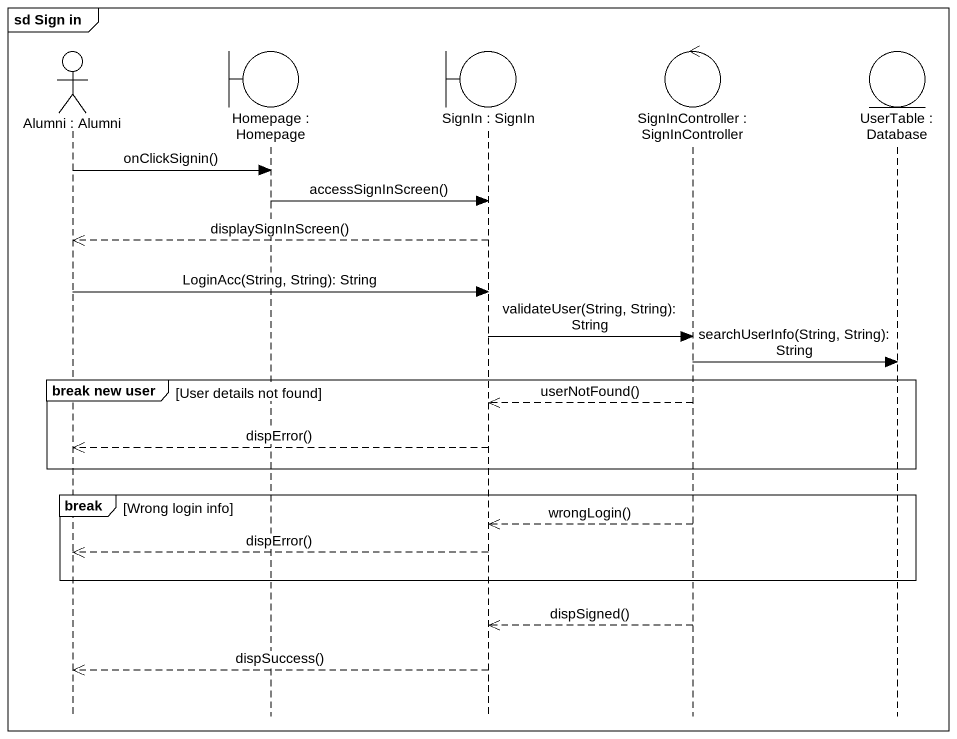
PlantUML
@startuml
mainframe sd Sign in
hide footbox
actor "Alumni : Alumni" as Alumni
boundary "Homepage : Homepage" as Homepage
boundary "SignIn : SignIn" as SignIn
control "SignInController : SignInController" as SignInController
entity "UserTable : Database" as UserTable

Alumni -> Homepage : onClickSignin()
Homepage -> SignIn : accessSignInScreen()
SignIn -->> Alumni : displaySignInScreen()
Alumni -> SignIn : LoginAcc(String, String): String
SignIn -> SignInController : validateUser(String, String): String
SignInController -> UserTable : searchUserInfo(String, String): String
group break new user [User details not found]
  SignInController -->> SignIn : userNotFound()
  SignIn -->> Alumni : dispError()
end
break Wrong login info
  SignInController -->> SignIn : wrongLogin()
  SignIn -->> Alumni : dispError()
end
SignInController -->> SignIn : dispSigned()
SignIn -->> Alumni : dispSuccess()
@enduml
